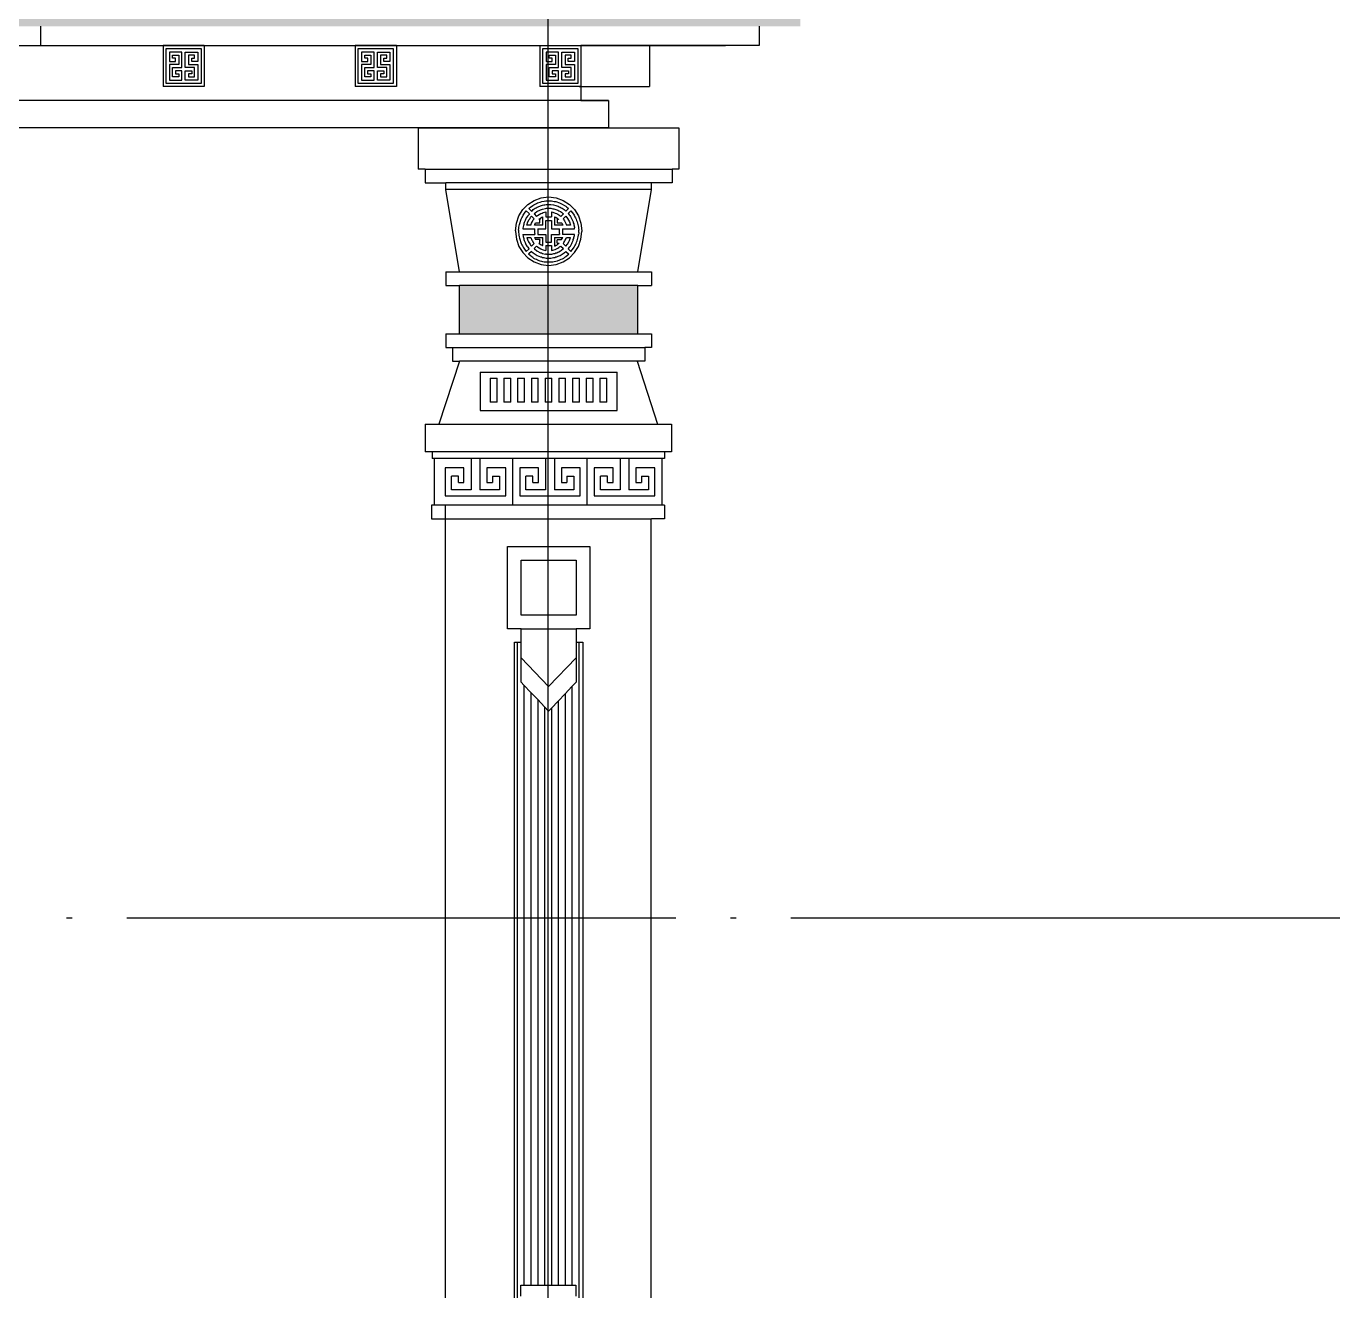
# Model space of a CAD drawing. Extents: x 44111 to 90315, y 4379 to 151689.
# Drawn here: x 73891 to 78678, y 51499 to 56106 of the extents above; entities that cross this region are included whole.
import ezdxf

# ---------------------------------------------------------------- set-up
doc = ezdxf.new("R2010")
doc.units = 0
doc.header["$LTSCALE"] = 1000
doc.header["$MEASUREMENT"] = 0
doc.linetypes.add('DOTE', pattern=[2.42, 2, -0.2, 0.02, -0.2])
for name, color, linetype in [('A-DOTE', 1, 'DOTE'), ('A-立面外墙材料填充', 8, 'Continuous'), ('A-立面看线', 50, 'Continuous'), ('DOTE', 1, 'Continuous'), ('J-LM-外墙材料分色', 249, 'Continuous'), ('J-LM-门窗洞', 35, 'Continuous')]:
    doc.layers.add(name, color=color, linetype=linetype)

msp = doc.modelspace()

# ---------------------------------------------------------------- hatches: boundary and pattern name
at = {"layer": 'J-LM-外墙材料分色'}
h = msp.add_hatch(dxfattribs=at)
h.set_pattern_fill('大理石', color=159, scale=50)
h.set_pattern_definition([(41.9872125, (-591259.077, 755447.22), (299.9999956, 225.0000049), [4.804866, -1004.216925]), (68.1985905, (-591330.505, 755439.72), (149.9999999, 450.0000002), [17.30946, -1194.35262]), (60.945396, (-591334.077, 755431.15), (149.99998994, 225.0000064), [7.35402, -1536.99045]), (90, (-591330.5, 755437.58), (150, -9e-15), [2.142857, -222.85713]), (71.565051, (-591260.505, 755442.936), (3e-07, 225.0000005), [4.51754, -469.824105]), (171.469234, (-591260.505, 755442.936), (-149.9999995, 1.4e-06), [7.222767, -1509.5583]), (79.215702, (-591270.505, 755429.007), (150.00000075, 900.0000004), [15.269685, -1588.04715]), (62.1329961, (-591383.3624, 755497.5784), (599.99999271, 1125.0000044), [35.147284, -7345.78245]), (0, (-591381.2, 755530.57), (0, 225), [0, -150]), (64.9831065, (-591284.077, 755571.507), (300.00000076, 674.99999954), [23.647065, -2459.2947]), (81.4391104, (-591226.2196, 755482.5784), (299.999999483, 2024.99998723), [33.588522, -7020.0009]), (82.8749836, (-591309.077, 755502.936), (149.99999099, 1125.00000113), [17.276266, -3610.7397]), (76.75948, (-591324.077, 755455.793), (150.00000146, 674.99999948), [37.42339, -3892.0326]), (0, (-591347.46, 755455.9), (0, 225), [0, -150]), (0, (-591345.05, 755453.5), (0, 225), [0, -150]), (0, (-591328.18, 755465.54), (0, 225), [0, -150]), (0, (-591333, 755492.03), (0, 225), [0, -150]), (59.0362434, (-591315.505, 755492.221), (149.99998805, 225.00000645), [12.494896, -2611.4334]), (0, (-591309.1, 755502.52), (0, 225), [0, -150]), (0, (-591328.18, 755494.44), (0, 225), [0, -150]), (0, (-591320.95, 755508.9), (0, 225), [0, -150]), (0, (-591328.18, 755487.21), (0, 225), [0, -150]), (50.194429, (-591241.22, 755471.864), (150.0000001, 225.0000001), [5.57875, -1165.9587]), (90, (-591241.22, 755465.44), (150, -9e-15), [6.42857, -218.57142]), (43.6677801, (-591249.077, 755457.936), (450.00000034, 449.99999912), [10.862076, -2270.1738]), (90, (-591249.08, 755455.8), (150, -9e-15), [2.142857, -222.85713]), (39.805571, (-591255.505, 755450.436), (299.99999284, 225.00000885), [8.368125, -1748.93805]), (0, (-591277.57, 755465.54), (0, 225), [0, -150]), (0, (-591240.9, 755472.33), (0, 225), [0, -150]), (0, (-591240.9, 755472.33), (0, 225), [0, -150]), (29.3577535, (-591237.648, 755476.15), (449.9999991, 225.0000013), [13.112542, -1363.704435]), (0, (-591241.41, 755487.21), (0, 225), [0, -150]), (146.309932, (-591284.077, 755571.507), (-300.00000184, 224.9999961), [15.452362, -1607.0457]), (8.1301023, (-591300.505, 755541.507), (1499.99998944, 224.99999867), [15.152287, -3166.8282]), (47.8624052, (-591334.077, 755537.221), (600.000000265, 674.999999374), [20.22829, -4227.71235]), (14.6208739, (-591366.934, 755528.65), (899.99999752, 225.00000939), [33.956755, -3531.5025]), (0, (-591354.7, 755542.6), (0, 225), [0, -150]), (18.4349488, (-591306.934, 755520.078), (600.00000006, 224.9999993), [6.77631, -1416.248625]), (16.699244, (-591300.505, 755522.22), (149.999997, 1.24e-05), [3.72868, -779.294295]), (101.093723, (-591296.934, 755523.293), (-300.00000262, 1574.99998526), [18.561123, -3879.2748]), (0, (-591316.13, 755532.98), (0, 225), [0, -150]), (0, (-591300.58, 755541.93), (0, 225), [0, -150]), (0, (-591320.95, 755516.12), (0, 225), [0, -150]), (0, (-591340.23, 755564.29), (0, 225), [0, -150]), (0, (-591347.46, 755554.65), (0, 225), [0, -150]), (44.1449026, (-591309.077, 755568.293), (450.00000077, 449.99999998), [16.92194, -3536.6853]), (54.5829447, (-591320.505, 755552.221), (150.00000042, 224.999999113), [19.720626, -4121.6106]), (0, (-591308.87, 755568.44), (0, 225), [0, -150]), (0, (-591330.6, 755557.06), (0, 225), [0, -150]), (0, (-591308.87, 755568.44), (0, 225), [0, -150]), (0, (-591320.48, 755551.87), (0, 225), [0, -150]), (75.0685828, (-591285.505, 755543.65), (150, 675.0000002), [5.544348, -1158.76875]), (90, (-591284.08, 755549), (150, -9e-15), [22.5, -202.5]), (50.194429, (-591257.648, 755643.293), (150.0000001, 225.0000001), [5.57875, -1165.9587]), (0, (-591299.26, 755595.6), (0, 225), [0, -150]), (0, (-591294.44, 755593.2), (0, 225), [0, -150]), (0, (-591313.72, 755598), (0, 225), [0, -150]), (0, (-591289.62, 755624.5), (0, 225), [0, -150]), (53.1301023, (-591274.077, 755611.15), (150.00000021, 224.99999986), [10.714286, -2239.28565]), (90, (-591274.08, 755592.94), (150, -9e-15), [18.214285, -206.78571]), (0, (-591274.05, 755593.3), (0, 225), [0, -150]), (23.1985905, (-591262.648, 755641.15), (450.0000003, 225.0000001), [5.43984, -1136.926125]), (66.037511, (-591264.077, 755637.936), (150, 449.9999997), [3.51745, -735.14688]), (66.037511, (-591265.505, 755634.72), (150, 449.9999997), [3.51745, -735.14688]), (81.8698976, (-591267.648, 755619.721), (150.00000065, 1125.00000011), [15.152287, -3166.8282]), (90, (-591254.08, 755647.58), (150, -9e-15), [5.357144, -219.642855]), (0, (-591270.55, 755655.08), (0, 225), [0, -150])])
h.paths.add_polyline_path([(73232.4, 55236), (72992.4, 55236), (72992.4, 55111), (73232.4, 55111)])
h.paths.add_polyline_path([(72992.4, 55236), (72632.4, 55236), (72632.4, 55111), (72992.4, 55111)])
h.paths.add_polyline_path([(76119.8, 55161), (75792.4, 55161), (75792.4, 54986), (76119.8, 54986)])
h.paths.add_polyline_path([(75792.4, 55161), (75469.8, 55161), (75469.8, 54986), (75792.4, 54986)])
h.paths.add_polyline_path([(75792.4, 56306), (74092.4, 56306), (74092.4, 56106), (75792.4, 56106)])
h.paths.add_polyline_path([(76712.4, 56306), (75792.4, 56306), (75792.4, 56106), (76562.4, 56106), (76712.4, 56106)])
h.paths.add_polyline_path([(74092.4, 56306), (72992.4, 56306), (72992.4, 56106), (74092.4, 56106)])
h.paths.add_polyline_path([(72992.4, 56306), (71392.4, 56306), (71392.4, 56106), (72992.4, 56106)])
h.paths.add_polyline_path([(71392.4, 56306), (71032.4, 56306), (71032.4, 56106), (71392.4, 56106)])

# ---------------------------------------------------------------- linework, layer by layer
at = {"layer": 'A-DOTE'}
msp.add_line((78677.9, 52856), (57444.3, 52856), dxfattribs=at)
at = {"layer": 'A-立面外墙材料填充'}
for p, q in [((74389.8, 56036), (74389.8, 55886)), ((74389.8, 56036), (74389.8, 55886)), ((74539.8, 56036), (74389.8, 56036)), ((74401, 55897.3), (74401, 56024.8)), ((74401, 56024.8), (74528.5, 56024.8)), ((74401, 55897.3), (74401, 56024.8)), ((74413, 56012.2), (74413, 55978.2)), ((74458.6, 56012.2), (74413, 56012.2)), ((74458.6, 55955.4), (74458.6, 56012.2)), ((74458.6, 55955.4), (74458.6, 56012.2)), ((74470.6, 55955.4), (74470.6, 56012.2)), ((74470.6, 56012.2), (74516.2, 56012.2)), ((74470.6, 55955.4), (74470.6, 56012.2)), ((74516.2, 56012.2), (74516.2, 55978.2)), ((74528.5, 56024.8), (74528.5, 55897.3)), ((74528.5, 56024.8), (74528.5, 55897.3)), ((74539.8, 56037.3), (74539.8, 56036)), ((74539.8, 56036), (74539.8, 55886)), ((74539.8, 56036), (74539.8, 55886)), ((75089.8, 56036), (75089.8, 55886)), ((75089.8, 56036), (75089.8, 55886)), ((75239.8, 56036), (75089.8, 56036)), ((75101, 55897.3), (75101, 56024.8)), ((75101, 56024.8), (75228.5, 56024.8)), ((75101, 55897.3), (75101, 56024.8)), ((75113, 56012.2), (75113, 55978.2)), ((75158.6, 56012.2), (75113, 56012.2)), ((75158.6, 55955.4), (75158.6, 56012.2)), ((75158.6, 55955.4), (75158.6, 56012.2)), ((75170.6, 55955.4), (75170.6, 56012.2)), ((75170.6, 56012.2), (75216.2, 56012.2)), ((75170.6, 55955.4), (75170.6, 56012.2)), ((75216.2, 56012.2), (75216.2, 55978.2)), ((75228.5, 56024.8), (75228.5, 55897.3)), ((75228.5, 56024.8), (75228.5, 55897.3)), ((75239.8, 56037.3), (75239.8, 56036)), ((75239.8, 56036), (75239.8, 55886)), ((75239.8, 56036), (75239.8, 55886)), ((75762.4, 56036), (75762.4, 55886)), ((75773.7, 56024.8), (75901.2, 56024.8)), ((75773.7, 55897.3), (75773.7, 56024.8)), ((75785.7, 56012.2), (75785.7, 55978.2)), ((75831.3, 56012.2), (75785.7, 56012.2)), ((75831.3, 55955.4), (75831.3, 56012.2)), ((75843.3, 56012.2), (75888.8, 56012.2)), ((75843.3, 55955.4), (75843.3, 56012.2)), ((75888.8, 56012.2), (75888.8, 55978.2)), ((75901.2, 56024.8), (75901.2, 55897.3)), ((75912.4, 56036), (75912.4, 55886)), ((74413, 55978.2), (74435.3, 55978.2)), ((74413, 55966.9), (74413, 55910)), ((74447.3, 55966.9), (74413, 55966.9)), ((74413, 55966.9), (74413, 55910)), ((74447.3, 55966.9), (74413, 55966.9)), ((74424.5, 55990.1), (74424.5, 56000.9)), ((74424.5, 56000.9), (74447.3, 56000.9)), ((74435.3, 55990.1), (74424.5, 55990.1)), ((74435.3, 55978.2), (74435.3, 55990.1)), ((74447.3, 56000.9), (74447.3, 55966.9)), ((74447.3, 56000.9), (74447.3, 55966.9)), ((74481.9, 56000.9), (74481.9, 55966.9)), ((74504.7, 56000.9), (74481.9, 56000.9)), ((74481.9, 56000.9), (74481.9, 55966.9)), ((74481.9, 55966.9), (74516.2, 55966.9)), ((74481.9, 55966.9), (74516.2, 55966.9)), ((74493.9, 55990.1), (74504.7, 55990.1)), ((74493.9, 55978.2), (74493.9, 55990.1)), ((74516.2, 55978.2), (74493.9, 55978.2)), ((74504.7, 55990.1), (74504.7, 56000.9)), ((74516.2, 55966.9), (74516.2, 55910)), ((74516.2, 55966.9), (74516.2, 55910)), ((75113, 55978.2), (75135.3, 55978.2)), ((75113, 55966.9), (75113, 55910)), ((75147.3, 55966.9), (75113, 55966.9)), ((75113, 55966.9), (75113, 55910)), ((75147.3, 55966.9), (75113, 55966.9)), ((75124.5, 55990.1), (75124.5, 56000.9)), ((75124.5, 56000.9), (75147.3, 56000.9)), ((75135.3, 55990.1), (75124.5, 55990.1)), ((75135.3, 55978.2), (75135.3, 55990.1)), ((75147.3, 56000.9), (75147.3, 55966.9)), ((75147.3, 56000.9), (75147.3, 55966.9)), ((75181.9, 56000.9), (75181.9, 55966.9)), ((75204.7, 56000.9), (75181.9, 56000.9)), ((75181.9, 56000.9), (75181.9, 55966.9)), ((75181.9, 55966.9), (75216.2, 55966.9)), ((75181.9, 55966.9), (75216.2, 55966.9)), ((75193.9, 55990.1), (75204.7, 55990.1)), ((75193.9, 55978.2), (75193.9, 55990.1)), ((75216.2, 55978.2), (75193.9, 55978.2)), ((75204.7, 55990.1), (75204.7, 56000.9)), ((75216.2, 55966.9), (75216.2, 55910)), ((75216.2, 55966.9), (75216.2, 55910)), ((75785.7, 55978.2), (75808, 55978.2)), ((75785.7, 55966.9), (75785.7, 55910)), ((75820, 55966.9), (75785.7, 55966.9)), ((75797.2, 55990.1), (75797.2, 56000.9)), ((75797.2, 56000.9), (75820, 56000.9)), ((75808, 55990.1), (75797.2, 55990.1)), ((75808, 55978.2), (75808, 55990.1)), ((75820, 56000.9), (75820, 55966.9)), ((75877.3, 56000.9), (75854.6, 56000.9)), ((75854.6, 56000.9), (75854.6, 55966.9)), ((75854.6, 55966.9), (75888.8, 55966.9)), ((75866.5, 55990.1), (75877.3, 55990.1)), ((75866.5, 55978.2), (75866.5, 55990.1)), ((75888.8, 55978.2), (75866.5, 55978.2)), ((75877.3, 55990.1), (75877.3, 56000.9)), ((75888.8, 55966.9), (75888.8, 55910)), ((74413, 55910), (74458.6, 55910)), ((74413, 55910), (74458.6, 55910)), ((74424.5, 55955.4), (74458.6, 55955.4)), ((74424.5, 55921.4), (74424.5, 55955.4)), ((74424.5, 55955.4), (74458.6, 55955.4)), ((74424.5, 55921.4), (74424.5, 55955.4)), ((74447.3, 55921.4), (74424.5, 55921.4)), ((74447.3, 55921.4), (74424.5, 55921.4)), ((74434.6, 55944.1), (74434.6, 55932.9)), ((74458.6, 55944.1), (74434.6, 55944.1)), ((74434.6, 55944.1), (74434.6, 55932.9)), ((74458.6, 55944.1), (74434.6, 55944.1)), ((74434.6, 55932.9), (74447.3, 55932.9)), ((74434.6, 55932.9), (74447.3, 55932.9)), ((74447.3, 55932.9), (74447.3, 55921.4)), ((74447.3, 55932.9), (74447.3, 55921.4)), ((74458.6, 55910), (74458.6, 55944.1)), ((74458.6, 55910), (74458.6, 55944.1)), ((74504.7, 55955.4), (74470.6, 55955.4)), ((74504.7, 55955.4), (74470.6, 55955.4)), ((74470.6, 55910), (74470.6, 55944.1)), ((74470.6, 55944.1), (74494.6, 55944.1)), ((74470.6, 55910), (74470.6, 55944.1)), ((74470.6, 55944.1), (74494.6, 55944.1)), ((74516.2, 55910), (74470.6, 55910)), ((74516.2, 55910), (74470.6, 55910)), ((74494.6, 55932.9), (74481.9, 55932.9)), ((74481.9, 55932.9), (74481.9, 55921.4)), ((74494.6, 55932.9), (74481.9, 55932.9)), ((74481.9, 55932.9), (74481.9, 55921.4)), ((74481.9, 55921.4), (74504.7, 55921.4)), ((74481.9, 55921.4), (74504.7, 55921.4)), ((74494.6, 55944.1), (74494.6, 55932.9)), ((74494.6, 55944.1), (74494.6, 55932.9)), ((74504.7, 55921.4), (74504.7, 55955.4)), ((74504.7, 55921.4), (74504.7, 55955.4)), ((75113, 55910), (75158.6, 55910)), ((75113, 55910), (75158.6, 55910)), ((75124.5, 55955.4), (75158.6, 55955.4)), ((75124.5, 55921.4), (75124.5, 55955.4)), ((75124.5, 55955.4), (75158.6, 55955.4)), ((75124.5, 55921.4), (75124.5, 55955.4)), ((75147.3, 55921.4), (75124.5, 55921.4)), ((75147.3, 55921.4), (75124.5, 55921.4)), ((75134.6, 55944.1), (75134.6, 55932.9)), ((75158.6, 55944.1), (75134.6, 55944.1)), ((75134.6, 55944.1), (75134.6, 55932.9)), ((75158.6, 55944.1), (75134.6, 55944.1)), ((75134.6, 55932.9), (75147.3, 55932.9)), ((75134.6, 55932.9), (75147.3, 55932.9)), ((75147.3, 55932.9), (75147.3, 55921.4)), ((75147.3, 55932.9), (75147.3, 55921.4)), ((75158.6, 55910), (75158.6, 55944.1)), ((75158.6, 55910), (75158.6, 55944.1)), ((75204.7, 55955.4), (75170.6, 55955.4)), ((75204.7, 55955.4), (75170.6, 55955.4)), ((75170.6, 55910), (75170.6, 55944.1)), ((75170.6, 55944.1), (75194.6, 55944.1)), ((75170.6, 55910), (75170.6, 55944.1)), ((75170.6, 55944.1), (75194.6, 55944.1)), ((75216.2, 55910), (75170.6, 55910)), ((75216.2, 55910), (75170.6, 55910)), ((75194.6, 55932.9), (75181.9, 55932.9)), ((75181.9, 55932.9), (75181.9, 55921.4)), ((75194.6, 55932.9), (75181.9, 55932.9)), ((75181.9, 55932.9), (75181.9, 55921.4)), ((75181.9, 55921.4), (75204.7, 55921.4)), ((75181.9, 55921.4), (75204.7, 55921.4)), ((75194.6, 55944.1), (75194.6, 55932.9)), ((75194.6, 55944.1), (75194.6, 55932.9)), ((75204.7, 55921.4), (75204.7, 55955.4)), ((75204.7, 55921.4), (75204.7, 55955.4)), ((75785.7, 55910), (75831.3, 55910)), ((75797.2, 55955.4), (75831.3, 55955.4)), ((75797.2, 55921.4), (75797.2, 55955.4)), ((75820, 55921.4), (75797.2, 55921.4)), ((75807.3, 55944.1), (75807.3, 55932.9)), ((75831.3, 55944.1), (75807.3, 55944.1)), ((75807.3, 55932.9), (75820, 55932.9)), ((75820, 55932.9), (75820, 55921.4)), ((75831.3, 55910), (75831.3, 55944.1)), ((75877.3, 55955.4), (75843.3, 55955.4)), ((75843.3, 55910), (75843.3, 55944.1)), ((75843.3, 55944.1), (75867.2, 55944.1)), ((75888.8, 55910), (75843.3, 55910)), ((75867.2, 55932.9), (75854.6, 55932.9)), ((75854.6, 55932.9), (75854.6, 55921.4)), ((75854.6, 55921.4), (75877.3, 55921.4)), ((75867.2, 55944.1), (75867.2, 55932.9)), ((75877.3, 55921.4), (75877.3, 55955.4)), ((74539.8, 55886), (74389.8, 55886)), ((74539.8, 55886), (74389.8, 55886)), ((74528.5, 55897.3), (74401, 55897.3)), ((74528.5, 55897.3), (74401, 55897.3)), ((75239.8, 55886), (75089.8, 55886)), ((75239.8, 55886), (75089.8, 55886)), ((75228.5, 55897.3), (75101, 55897.3)), ((75228.5, 55897.3), (75101, 55897.3)), ((75912.4, 55886), (75762.4, 55886)), ((75901.2, 55897.3), (75773.7, 55897.3)), ((75741.7, 55471.6), (75767.1, 55480.9)), ((75767.1, 55480.9), (75794.8, 55484.2)), ((75794.8, 55484.2), (75822.4, 55480.9)), ((75822.4, 55480.9), (75847.8, 55471.6)), ((75686.3, 55415.1), (75700.6, 55438)), ((75700.6, 55438), (75719.3, 55457.1)), ((75707.2, 55425.2), (75713.5, 55433.3)), ((75713.5, 55433.3), (75723.3, 55423.3)), ((75719.3, 55457.1), (75741.7, 55471.6)), ((75722.6, 55441.9), (75725.3, 55444.6)), ((75722.6, 55441.9), (75732.4, 55432.6)), ((75725.3, 55444.6), (75729.3, 55447)), ((75729.3, 55447), (75737.1, 55453.4)), ((75732.4, 55432.6), (75735.6, 55435)), ((75735.6, 55435), (75738.7, 55438.2)), ((75737.1, 55453.4), (75741.1, 55455.9)), ((75738.7, 55438.2), (75741.9, 55440.7)), ((75741.1, 55455.9), (75745.8, 55458.3)), ((75741.9, 55440.7), (75745.8, 55443.1)), ((75745.8, 55458.3), (75750.6, 55459.9)), ((75745.8, 55443.1), (75749, 55444.7)), ((75745.8, 55426), (75752.1, 55430.9)), ((75749, 55444.7), (75752.9, 55447.1)), ((75750.6, 55459.9), (75754.5, 55462.3)), ((75752.1, 55430.9), (75764.8, 55437.3)), ((75752.9, 55447.1), (75768.7, 55453.6)), ((75754.5, 55462.3), (75764, 55465.5)), ((75764, 55465.5), (75769.5, 55467.2)), ((75764.8, 55437.3), (75768.7, 55438.9)), ((75768.7, 55453.6), (75772.7, 55454.4)), ((75768.7, 55438.9), (75771.9, 55439.7)), ((75769.5, 55467.2), (75779, 55468.8)), ((75771.9, 55439.7), (75783.7, 55442.2)), ((75772.7, 55454.4), (75777.4, 55455.2)), ((75777.4, 55455.2), (75781.3, 55456)), ((75779, 55468.8), (75784.5, 55469.6)), ((75781.3, 55456), (75786.1, 55456.8)), ((75783.7, 55442.2), (75786.9, 55443)), ((75784.5, 55469.6), (75790, 55469.6)), ((75786.1, 55456.8), (75803.4, 55456.8)), ((75786.9, 55443), (75802.7, 55443)), ((75790, 55469.6), (75794.8, 55470.4)), ((75794.8, 55470.4), (75800.3, 55469.6)), ((75800.3, 55469.6), (75805, 55469.6)), ((75802.7, 55443), (75810.5, 55441.4)), ((75803.4, 55456.8), (75812.9, 55455.2)), ((75805, 55469.6), (75810.5, 55468.8)), ((75810.5, 55468.8), (75815.3, 55468)), ((75810.5, 55441.4), (75813.7, 55440.5)), ((75812.9, 55455.2), (75820.8, 55453.6)), ((75813.7, 55440.5), (75817.6, 55439.7)), ((75815.3, 55468), (75820.8, 55467.2)), ((75817.6, 55439.7), (75820.8, 55438.9)), ((75820.8, 55467.2), (75835, 55462.3)), ((75820.8, 55453.6), (75824.7, 55451.9)), ((75820.8, 55438.9), (75824.7, 55437.3)), ((75824.7, 55451.9), (75829.5, 55450.3)), ((75824.7, 55437.3), (75827.9, 55435.7)), ((75827.9, 55435.7), (75831.9, 55434.1)), ((75829.5, 55450.3), (75833.4, 55448.7)), ((75831.9, 55434.1), (75838.2, 55430.9)), ((75833.4, 55448.7), (75836.6, 55447.1)), ((75835, 55462.3), (75839.7, 55459.9)), ((75836.6, 55447.1), (75840.5, 55444.7)), ((75838.2, 55430.9), (75841.3, 55428.5)), ((75839.7, 55459.9), (75844.5, 55458.3)), ((75840.5, 55444.7), (75844.5, 55443.1)), ((75844.5, 55458.3), (75852.4, 55453.4)), ((75844.5, 55443.1), (75847.6, 55440.7)), ((75847.6, 55440.7), (75851.6, 55438.2)), ((75847.8, 55471.6), (75870.3, 55457.1)), ((75851.6, 55438.2), (75854.7, 55435)), ((75852.4, 55453.4), (75857.1, 55450.2)), ((75854.7, 55435), (75857.9, 55432.6)), ((75857.1, 55450.2), (75861.1, 55447)), ((75857.9, 55432.6), (75867.1, 55442)), ((75861.1, 55447), (75865, 55444.6)), ((75865, 55444.6), (75867.1, 55442)), ((75866.2, 55423.3), (75876, 55433.3)), ((75870.3, 55457.1), (75889, 55438)), ((75876, 55433.3), (75885.5, 55421.2)), ((75889, 55438), (75903.2, 55415.1)), ((75674, 55360.8), (75677.2, 55389.1)), ((75677.2, 55389.1), (75686.3, 55415.1)), ((75687.4, 55379.3), (75688.2, 55384.1)), ((75688.2, 55384.1), (75694.5, 55403.5)), ((75694.5, 55403.5), (75696.9, 55408.3)), ((75696.9, 55408.3), (75699.3, 55412.3)), ((75699.3, 55412.3), (75701.6, 55417.2)), ((75701.6, 55417.2), (75704.8, 55421.2)), ((75704, 55383.3), (75703.2, 55380.1)), ((75704.8, 55387.3), (75704, 55383.3)), ((75704.8, 55421.2), (75707.2, 55425.2)), ((75705.6, 55390.6), (75704.8, 55387.3)), ((75707.2, 55393.8), (75705.6, 55390.6)), ((75708.7, 55397.8), (75707.2, 55393.8)), ((75713.5, 55407.5), (75708.7, 55397.8)), ((75715.8, 55410.7), (75713.5, 55407.5)), ((75715.1, 55381.8), (75719, 55393.8)), ((75717.4, 55413.9), (75715.8, 55410.7)), ((75719.8, 55416.4), (75717.4, 55413.9)), ((75719, 55393.8), (75723.7, 55401.8)), ((75722.2, 55419.6), (75719.8, 55416.4)), ((75724.5, 55422), (75722.2, 55419.6)), ((75723.3, 55423.3), (75724.5, 55422)), ((75723.7, 55401.8), (75726.9, 55405.9)), ((75726.9, 55405.9), (75729.3, 55409.9)), ((75729.3, 55409.9), (75732.4, 55413.9)), ((75730, 55381.8), (75731.6, 55385)), ((75731.6, 55385), (75732.4, 55388.3)), ((75732.4, 55413.9), (75742.4, 55404.5)), ((75732.4, 55388.3), (75735.6, 55394.7)), ((75735.6, 55394.7), (75737.1, 55397.1)), ((75737.1, 55397.1), (75738.7, 55400.3)), ((75738.7, 55400.3), (75741.1, 55402.8)), ((75741.1, 55402.8), (75742.4, 55404.5)), ((75741.5, 55423.2), (75742.7, 55424.4)), ((75741.5, 55423.2), (75750.6, 55413.2)), ((75742.7, 55424.4), (75745.8, 55426)), ((75743.5, 55381.8), (75744.3, 55384.1)), ((75744.3, 55384.1), (75745.8, 55387.3)), ((75745.8, 55387.3), (75747.4, 55389.8)), ((75747.4, 55389.8), (75763.2, 55389.8)), ((75750.6, 55413.2), (75752.9, 55414.9)), ((75752.9, 55414.9), (75754.5, 55416.5)), ((75754.5, 55416.5), (75766.3, 55423.7)), ((75759.4, 55402.8), (75760, 55403.5)), ((75763.2, 55402.8), (75759.4, 55402.8)), ((75760, 55403.5), (75769.5, 55409.9)), ((75763.2, 55402.8), (75763.2, 55400.2)), ((75763.2, 55389.8), (75763.2, 55400.2)), ((75766.3, 55423.7), (75771.1, 55425.3)), ((75769.5, 55409.9), (75774.2, 55411.5)), ((75771.1, 55425.3), (75775, 55427)), ((75774.2, 55381.8), (75774.2, 55411.5)), ((75775, 55427), (75779.8, 55428.6)), ((75779.8, 55428.6), (75784.5, 55429.4)), ((75784.5, 55429.4), (75784.5, 55426.8)), ((75784.5, 55426.8), (75784.5, 55411.6)), ((75784.5, 55411.6), (75805, 55411.6)), ((75784.5, 55398.6), (75805, 55398.6)), ((75784.5, 55368), (75784.5, 55398.6)), ((75805, 55429.4), (75805, 55426.8)), ((75805, 55429.4), (75809.8, 55428.6)), ((75805, 55426.8), (75805, 55411.6)), ((75805, 55398.6), (75805, 55368)), ((75809.8, 55428.6), (75819.2, 55425.3)), ((75816.1, 55411.5), (75820.8, 55409.9)), ((75816.1, 55411.5), (75816.1, 55381.8)), ((75819.2, 55425.3), (75823.2, 55423.7)), ((75820.8, 55409.9), (75825.5, 55406.7)), ((75823.2, 55423.7), (75827.9, 55421.3)), ((75825.5, 55406.7), (75827.1, 55405.1)), ((75826.3, 55402.8), (75826.3, 55400.2)), ((75826.3, 55402.8), (75830.5, 55402.8)), ((75826.3, 55400.2), (75826.3, 55389.8)), ((75826.3, 55389.8), (75842.1, 55389.8)), ((75827.1, 55405.1), (75830.5, 55402.8)), ((75827.9, 55421.3), (75831.9, 55418.9)), ((75830.5, 55402.8), (75831.9, 55401.8)), ((75831.9, 55418.9), (75835, 55416.5)), ((75835, 55416.5), (75837.4, 55414.9)), ((75837.4, 55414.9), (75839, 55413.2)), ((75839, 55413.2), (75848.6, 55423.1)), ((75841.3, 55428.5), (75843.7, 55426)), ((75842.1, 55389.8), (75843.7, 55387.3)), ((75843.7, 55426), (75846.8, 55424.4)), ((75843.7, 55387.3), (75845.3, 55384.1)), ((75845.3, 55384.1), (75846.8, 55381.8)), ((75846.8, 55424.4), (75848.6, 55423.1)), ((75847.7, 55404.3), (75857.1, 55413.9)), ((75847.7, 55404.3), (75848.4, 55402.8)), ((75848.4, 55402.8), (75850.8, 55400.3)), ((75850.8, 55400.3), (75852.4, 55397.1)), ((75852.4, 55397.1), (75853.9, 55394.7)), ((75853.9, 55394.7), (75858.7, 55385)), ((75857.1, 55413.9), (75863.4, 55405.9)), ((75858.7, 55385), (75859.5, 55381.8)), ((75863.4, 55405.9), (75870.5, 55393.8)), ((75866.2, 55423.3), (75867.4, 55422.1)), ((75867.4, 55422.1), (75869.7, 55418.9)), ((75869.7, 55418.9), (75872.1, 55416.5)), ((75870.5, 55393.8), (75874.4, 55381.8)), ((75872.1, 55416.5), (75874.5, 55413.2)), ((75874.5, 55413.2), (75880.8, 55400.3)), ((75880.8, 55400.3), (75882.4, 55396.3)), ((75882.4, 55396.3), (75883.9, 55393.1)), ((75883.9, 55393.1), (75884.7, 55389.9)), ((75884.7, 55389.9), (75886.3, 55385.8)), ((75885.5, 55421.2), (75887.9, 55417.2)), ((75886.3, 55385.8), (75887.1, 55382.6)), ((75887.9, 55417.2), (75890.3, 55412.3)), ((75890.3, 55412.3), (75892.6, 55408.3)), ((75892.6, 55408.3), (75895, 55403.5)), ((75895, 55403.5), (75896.6, 55398.6)), ((75896.6, 55398.6), (75898.9, 55393.8)), ((75898.9, 55393.8), (75900.5, 55388.9)), ((75900.5, 55388.9), (75901.3, 55384.1)), ((75901.3, 55384.1), (75902.9, 55379.3)), ((75903.2, 55415.1), (75912.3, 55389.1)), ((75912.3, 55389.1), (75915.5, 55360.8)), ((75674, 55360.8), (75674, 55358.3)), ((75674, 55358.3), (75677.2, 55330)), ((75685.1, 55363.2), (75685.8, 55368.8)), ((75685.1, 55363.2), (75685.1, 55355.2)), ((75685.1, 55355.2), (75685.8, 55349.6)), ((75685.8, 55368.8), (75686.6, 55373.6)), ((75685.8, 55349.6), (75686.6, 55344.7)), ((75686.6, 55373.6), (75687.4, 55379.3)), ((75686.6, 55344.7), (75687.4, 55339.1)), ((75687.4, 55339.1), (75688.2, 55334.2)), ((75701.3, 55370.5), (75700.8, 55368)), ((75700.8, 55368), (75744.3, 55368)), ((75700.8, 55347.8), (75702.4, 55339.8)), ((75700.8, 55347.8), (75701.3, 55347.8)), ((75703.2, 55380.1), (75701.3, 55370.5)), ((75701.3, 55347.8), (75744.3, 55347.8)), ((75702.4, 55339.8), (75703.2, 55336.5)), ((75703.2, 55336.5), (75704, 55332.5)), ((75730, 55381.8), (75715.1, 55381.8)), ((75715.1, 55336.5), (75717.4, 55329.4)), ((75715.1, 55336.5), (75730, 55336.5)), ((75730, 55336.5), (75731.6, 55333.3)), ((75743.5, 55381.8), (75743.5, 55381.7)), ((75774.2, 55381.8), (75743.5, 55381.8)), ((75743.5, 55336.5), (75744.3, 55334.2)), ((75743.5, 55336.5), (75774.2, 55336.5)), ((75744.3, 55350.4), (75744.3, 55368)), ((75744.3, 55350.4), (75744.3, 55347.8)), ((75755.3, 55368), (75784.5, 55368)), ((75755.3, 55368), (75755.3, 55350.4)), ((75755.3, 55350.4), (75755.3, 55347.8)), ((75755.3, 55347.8), (75784.5, 55347.8)), ((75774.2, 55306.8), (75774.2, 55336.5)), ((75784.5, 55347.8), (75784.5, 55319.7)), ((75805, 55368), (75834.2, 55368)), ((75805, 55319.7), (75805, 55347.8)), ((75805, 55347.8), (75806.4, 55347.8)), ((75806.4, 55347.8), (75808.1, 55347.8)), ((75808.1, 55347.8), (75834.2, 55347.8)), ((75846.8, 55381.8), (75816.1, 55381.8)), ((75816.1, 55336.5), (75816.1, 55306.8)), ((75816.1, 55336.5), (75846.8, 55336.5)), ((75834.2, 55350.4), (75834.2, 55368)), ((75834.2, 55350.4), (75834.2, 55347.8)), ((75842.1, 55329.4), (75846.8, 55336.5)), ((75845.3, 55368), (75888.7, 55368)), ((75845.3, 55368), (75845.3, 55350.4)), ((75845.3, 55350.4), (75845.3, 55348.6)), ((75845.3, 55348.6), (75845.3, 55347.8)), ((75852.2, 55347.8), (75845.3, 55347.8)), ((75846.8, 55381.8), (75846.8, 55381.7)), ((75852.7, 55347.8), (75852.2, 55347.8)), ((75888.7, 55347.8), (75852.7, 55347.8)), ((75858.7, 55333.3), (75859.5, 55336.5)), ((75874.4, 55381.8), (75859.5, 55381.8)), ((75859.5, 55336.5), (75874.4, 55336.5)), ((75872.1, 55329.4), (75874.4, 55336.5)), ((75886.3, 55332.5), (75887.1, 55336.5)), ((75887.1, 55382.6), (75888.7, 55374.6)), ((75887.1, 55336.5), (75887.9, 55339.8)), ((75887.9, 55339.8), (75888.7, 55343.8)), ((75888.7, 55374.6), (75888.7, 55372)), ((75888.7, 55368), (75888.7, 55372)), ((75888.7, 55343.8), (75888.7, 55347.8)), ((75901.3, 55334.2), (75902.9, 55339.1)), ((75902.9, 55379.3), (75903.7, 55373.6)), ((75902.9, 55339.1), (75903.7, 55344.7)), ((75903.7, 55373.6), (75903.7, 55368.8)), ((75903.7, 55368.8), (75904.5, 55363.2)), ((75904.5, 55352.7), (75903.7, 55347)), ((75903.7, 55344.7), (75903.7, 55347)), ((75904.5, 55355.2), (75904.5, 55363.2)), ((75904.5, 55355.2), (75904.5, 55352.7)), ((75912.3, 55330), (75915.5, 55358.3)), ((75915.5, 55360.8), (75915.5, 55358.3)), ((75677.2, 55330), (75686.3, 55304.1)), ((75686.3, 55304.1), (75700.6, 55281.2)), ((75688.2, 55334.2), (75694.5, 55314.9)), ((75694.5, 55314.9), (75696.9, 55310.1)), ((75696.9, 55310.1), (75699.3, 55306)), ((75699.3, 55306), (75701.6, 55301.2)), ((75701.6, 55301.2), (75704.8, 55297.2)), ((75704, 55332.5), (75704.8, 55329.3)), ((75704.8, 55329.3), (75705.6, 55325.3)), ((75704.8, 55297.2), (75706.6, 55294)), ((75705.6, 55325.3), (75708.7, 55318.8)), ((75706.6, 55294), (75713.5, 55285.1)), ((75708.7, 55318.8), (75710.3, 55314.8)), ((75710.3, 55314.8), (75713.5, 55308.3)), ((75713.5, 55308.3), (75715.8, 55305.1)), ((75713.5, 55285.1), (75723.3, 55295.1)), ((75715.8, 55305.1), (75717.4, 55302.7)), ((75717.4, 55329.4), (75719, 55325.4)), ((75717.4, 55302.7), (75722.2, 55296.2)), ((75719, 55325.4), (75721.4, 55320.5)), ((75721.4, 55320.5), (75723.7, 55316.5)), ((75722.2, 55296.2), (75723.3, 55295.1)), ((75723.7, 55316.5), (75726.9, 55312.5)), ((75726.9, 55312.5), (75729.3, 55308.4)), ((75729.3, 55308.4), (75732.4, 55304.4)), ((75731.6, 55333.3), (75732.4, 55330.1)), ((75732.4, 55330.1), (75734, 55326.9)), ((75732.4, 55304.4), (75742.2, 55314.4)), ((75734, 55326.9), (75735.6, 55324.5)), ((75735.6, 55324.5), (75738.7, 55318)), ((75738.7, 55318), (75742.2, 55314.4)), ((75741.5, 55295.9), (75750.6, 55305.1)), ((75741.5, 55295.9), (75742.7, 55294.7)), ((75742.7, 55294.7), (75752.1, 55287.5)), ((75744.3, 55334.2), (75747.4, 55329.4)), ((75763.2, 55329.4), (75747.4, 55329.4)), ((75750.6, 55305.1), (75752.9, 55303.5)), ((75752.1, 55287.5), (75764.8, 55281)), ((75752.9, 55303.5), (75754.5, 55301.9)), ((75754.5, 55301.9), (75766.3, 55294.6)), ((75759.4, 55315.6), (75760, 55314.9)), ((75759.4, 55315.6), (75763.2, 55315.6)), ((75760, 55314.9), (75767.1, 55310.1)), ((75763.2, 55329.4), (75763.2, 55326.9)), ((75763.2, 55315.6), (75763.2, 55326.9)), ((75766.3, 55294.6), (75771.1, 55293)), ((75767.1, 55310.1), (75769.5, 55309.2)), ((75769.5, 55309.2), (75771.9, 55307.6)), ((75771.1, 55293), (75775, 55291.4)), ((75771.9, 55307.6), (75774.2, 55306.8)), ((75775, 55291.4), (75779.8, 55289.8)), ((75779.8, 55289.8), (75784.5, 55289)), ((75784.5, 55319.7), (75805, 55319.7)), ((75784.5, 55306.7), (75805, 55306.7)), ((75784.5, 55306.7), (75784.5, 55289)), ((75805, 55306.7), (75805, 55289)), ((75805, 55289), (75809.8, 55289.8)), ((75809.8, 55289.8), (75819.2, 55293)), ((75816.1, 55306.8), (75816.1, 55304.3)), ((75818.4, 55305.1), (75816.1, 55304.3)), ((75820.8, 55306.7), (75818.4, 55305.1)), ((75819.2, 55293), (75823.2, 55294.6)), ((75823.2, 55307.5), (75820.8, 55306.7)), ((75825.5, 55309.1), (75823.2, 55307.5)), ((75823.2, 55294.6), (75827.9, 55297)), ((75827.1, 55310.7), (75825.5, 55309.1)), ((75826.3, 55329.4), (75826.3, 55326.9)), ((75826.3, 55329.4), (75842.1, 55329.4)), ((75826.3, 55315.6), (75826.3, 55326.9)), ((75826.3, 55315.6), (75830.5, 55315.6)), ((75831.9, 55314), (75827.1, 55310.7)), ((75827.9, 55297), (75831.9, 55299.5)), ((75830.5, 55315.6), (75833.4, 55315.6)), ((75833.4, 55315.6), (75831.9, 55314)), ((75831.9, 55299.5), (75835, 55301.9)), ((75831.9, 55284.3), (75838.2, 55287.5)), ((75835, 55301.9), (75837.4, 55303.5)), ((75837.4, 55303.5), (75839, 55305.1)), ((75838.2, 55287.5), (75841.3, 55289.9)), ((75839, 55305.1), (75848.5, 55296)), ((75841.3, 55289.9), (75843.7, 55292.3)), ((75843.7, 55292.3), (75848.5, 55296)), ((75847.8, 55314.6), (75848.4, 55315.6)), ((75847.8, 55314.6), (75857.1, 55304.4)), ((75848.4, 55315.6), (75850.8, 55318)), ((75850.8, 55318), (75853.9, 55324.5)), ((75853.9, 55324.5), (75855.5, 55326.9)), ((75855.5, 55326.9), (75858.7, 55333.3)), ((75857.1, 55304.4), (75863.4, 55312.5)), ((75863.4, 55312.5), (75868.2, 55320.5)), ((75866.2, 55295.1), (75867.4, 55296.2)), ((75866.2, 55295.1), (75876, 55285.1)), ((75867.4, 55296.2), (75872.1, 55302.7)), ((75868.2, 55320.5), (75870.5, 55325.4)), ((75870.5, 55325.4), (75872.1, 55329.4)), ((75872.1, 55302.7), (75874.5, 55305.1)), ((75874.5, 55305.1), (75879.2, 55314.8)), ((75876, 55285.1), (75885.5, 55297.2)), ((75879.2, 55314.8), (75880.8, 55318.8)), ((75880.8, 55318.8), (75883.9, 55325.3)), ((75883.9, 55325.3), (75884.7, 55329.3)), ((75884.7, 55329.3), (75886.3, 55332.5)), ((75885.5, 55297.2), (75887.9, 55301.2)), ((75887.9, 55301.2), (75890.3, 55306)), ((75889, 55281.2), (75903.2, 55304.1)), ((75890.3, 55306), (75892.6, 55310.1)), ((75892.6, 55310.1), (75895, 55314.9)), ((75895, 55314.9), (75896.6, 55319.7)), ((75896.6, 55319.7), (75898.9, 55324.6)), ((75898.9, 55324.6), (75900.5, 55329.4)), ((75900.5, 55329.4), (75901.3, 55334.2)), ((75903.2, 55304.1), (75912.3, 55330)), ((75700.6, 55281.2), (75719.3, 55262.1)), ((75719.3, 55262.1), (75741.7, 55247.5)), ((75721.4, 55275.3), (75722.8, 55276.6)), ((75733.2, 55265.6), (75721.4, 55275.3)), ((75732.4, 55285.8), (75722.8, 55276.6)), ((75732.4, 55285.8), (75738.7, 55280.9)), ((75737.1, 55263.2), (75733.2, 55265.6)), ((75741.1, 55260), (75737.1, 55263.2)), ((75738.7, 55280.9), (75741.9, 55277.7)), ((75745.8, 55257.5), (75741.1, 55260)), ((75741.7, 55247.5), (75767.1, 55238.2)), ((75741.9, 55277.7), (75745.8, 55276.1)), ((75745.8, 55276.1), (75749, 55273.7)), ((75750.6, 55255.9), (75745.8, 55257.5)), ((75749, 55273.7), (75752.9, 55271.2)), ((75754.5, 55253.5), (75750.6, 55255.9)), ((75752.9, 55271.2), (75764.8, 55266.4)), ((75764, 55250.3), (75754.5, 55253.5)), ((75769.5, 55249.5), (75764, 55250.3)), ((75764.8, 55281), (75768.7, 55280.2)), ((75764.8, 55266.4), (75768.7, 55265.6)), ((75768.7, 55280.2), (75771.9, 55278.6)), ((75768.7, 55265.6), (75772.7, 55264)), ((75774.2, 55247.9), (75769.5, 55249.5)), ((75771.9, 55278.6), (75783.7, 55276.2)), ((75772.7, 55264), (75777.4, 55263.2)), ((75779, 55247.1), (75774.2, 55247.9)), ((75777.4, 55263.2), (75781.3, 55262.4)), ((75784.5, 55246.2), (75779, 55247.1)), ((75781.3, 55262.4), (75786.1, 55261.6)), ((75786.9, 55276.2), (75783.7, 55276.2)), ((75805, 55246.2), (75784.5, 55246.2)), ((75786.1, 55261.6), (75803.4, 55261.6)), ((75786.9, 55276.2), (75790.8, 55275.4)), ((75790.8, 55275.4), (75798.7, 55275.4)), ((75798.7, 55275.4), (75802.7, 55276.2)), ((75802.7, 55276.2), (75806.6, 55276.2)), ((75803.4, 55261.6), (75812.9, 55263.2)), ((75810.5, 55247.1), (75805, 55246.2)), ((75806.6, 55276.2), (75810.5, 55277)), ((75810.5, 55277), (75813.7, 55277.8)), ((75815.3, 55247.9), (75810.5, 55247.1)), ((75812.9, 55263.2), (75816.9, 55264)), ((75813.7, 55277.8), (75817.6, 55278.6)), ((75820.8, 55249.5), (75815.3, 55247.9)), ((75816.9, 55264), (75820.8, 55265.6)), ((75817.6, 55278.6), (75820.8, 55280.2)), ((75820.8, 55280.2), (75824.7, 55281)), ((75820.8, 55265.6), (75824.7, 55266.4)), ((75825.5, 55250.3), (75820.8, 55249.5)), ((75822.4, 55238.2), (75847.8, 55247.5)), ((75824.7, 55281), (75827.9, 55282.6)), ((75824.7, 55266.4), (75829.5, 55268)), ((75835, 55253.5), (75825.5, 55250.3)), ((75827.9, 55282.6), (75831.9, 55284.3)), ((75829.5, 55268), (75833.4, 55269.6)), ((75833.4, 55269.6), (75836.6, 55271.2)), ((75839.7, 55255.9), (75835, 55253.5)), ((75836.6, 55271.2), (75844.5, 55276.1)), ((75844.5, 55257.5), (75839.7, 55255.9)), ((75844.5, 55276.1), (75847.6, 55277.7)), ((75848.4, 55260), (75844.5, 55257.5)), ((75847.6, 55277.7), (75851.6, 55280.9)), ((75847.8, 55247.5), (75870.3, 55262.1)), ((75852.4, 55263.2), (75848.4, 55260)), ((75851.6, 55280.9), (75857.9, 55285.8)), ((75857.1, 55265.6), (75852.4, 55263.2)), ((75865, 55272), (75857.1, 55265.6)), ((75857.9, 55285.8), (75866.9, 55276.5)), ((75868.2, 55275.3), (75865, 55272)), ((75866.9, 55276.5), (75868.2, 55275.3)), ((75870.3, 55262.1), (75889, 55281.2)), ((75884.2, 55278.9), (75884.2, 55278.8)), ((75767.1, 55238.2), (75794.8, 55235)), ((75794.8, 55235), (75822.4, 55238.2)), ((75644.9, 54210.5), (75944.9, 54210.5)), ((75644.9, 53910.5), (75644.9, 54210.5)), ((75944.9, 54210.5), (75944.9, 53910.5)), ((75694.9, 53960.5), (75694.9, 54160.5)), ((75694.9, 54160.5), (75894.9, 54160.5)), ((75894.9, 54160.5), (75894.9, 53960.5)), ((75894.9, 53960.5), (75694.9, 53960.5)), ((75694.9, 53910.5), (75644.9, 53910.5)), ((75694.9, 53862.4), (75694.9, 53910.5)), ((75694.9, 53910.5), (75894.9, 53910.5)), ((75944.9, 53910.5), (75894.9, 53910.5)), ((75894.9, 53910.5), (75894.9, 53862.4)), ((75669.9, 50269.1), (75669.9, 53862.4)), ((75669.9, 53862.4), (75679.9, 53862.4)), ((75679.9, 53862.4), (75679.9, 50269.1)), ((75679.9, 53862.4), (75694.9, 53862.4)), ((75694.9, 53805.2), (75694.9, 53862.4)), ((75894.9, 53862.4), (75904.9, 53862.4)), ((75894.9, 53862.4), (75894.9, 53805.2)), ((75904.9, 53862.4), (75904.9, 50269.1)), ((75904.9, 53862.4), (75919.9, 53862.4)), ((75919.9, 53862.4), (75919.9, 50269.1)), ((75694.9, 53805.2), (75794.9, 53699.9)), ((75694.9, 53715.7), (75694.9, 53805.2)), ((75894.9, 53805.2), (75794.9, 53699.9)), ((75894.9, 53805.2), (75894.9, 53715.7)), ((75694.9, 53715.7), (75704.9, 53705.2)), ((75894.9, 53715.7), (75879.9, 53699.9)), ((75704.9, 53705.2), (75704.9, 51518.9)), ((75704.9, 53705.2), (75729.9, 53678.9)), ((75729.9, 53678.9), (75729.9, 51518.9)), ((75729.9, 53678.9), (75754.9, 53652.6)), ((75854.9, 53673.6), (75829.9, 53647.3)), ((75879.9, 53699.9), (75854.9, 53673.6)), ((75854.9, 53673.6), (75854.9, 51518.9)), ((75879.9, 53699.9), (75879.9, 51518.9)), ((75754.9, 53652.6), (75754.9, 51518.9)), ((75779.9, 53626.3), (75754.9, 53652.6)), ((75779.9, 53626.3), (75779.9, 51518.9)), ((75779.9, 53626.3), (75794.9, 53610.5)), ((75794.9, 53610.5), (75804.9, 53621)), ((75829.9, 53647.3), (75804.9, 53621)), ((75804.9, 53621), (75804.9, 51518.9)), ((75829.9, 53647.3), (75829.9, 51518.9)), ((75693.5, 51478.9), (75693.5, 51518.9)), ((75693.5, 51518.9), (75704.9, 51518.9)), ((75704.9, 51518.9), (75729.9, 51518.9)), ((75729.9, 51518.9), (75754.9, 51518.9)), ((75754.9, 51518.9), (75779.9, 51518.9)), ((75779.9, 51518.9), (75804.9, 51518.9)), ((75804.9, 51518.9), (75829.9, 51518.9)), ((75829.9, 51518.9), (75854.9, 51518.9)), ((75854.9, 51518.9), (75879.9, 51518.9)), ((75879.9, 51518.9), (75893.5, 51518.9)), ((75893.5, 51518.9), (75893.5, 51478.9))]:
    msp.add_line(p, q, dxfattribs=at)
at = {"layer": 'A-立面看线'}
for p in [(73942.4, 56106), (71032.4, 56036)]:
    msp.add_line(p, (73942.4, 56036), dxfattribs=at)
at = {"layer": 'DOTE'}
msp.add_line((75792.4, 56356), (75792.4, 47820.6), dxfattribs=at)
at = {"layer": 'J-LM-门窗洞'}
for p, q in [((76562.4, 56106), (76562.4, 56036)), ((73942.4, 56036), (76439.8, 56036)), ((76562.4, 56036), (75912.4, 56036)), ((75912.4, 56036), (75912.4, 55836)), ((76162.4, 56036), (76162.4, 55886)), ((75906.5, 55886), (76162.4, 55886)), ((75912.4, 55886), (75912.4, 55836)), ((76012.4, 55836), (73212.4, 55836)), ((75912.4, 55836), (76012.4, 55836)), ((76012.4, 55836), (76012.4, 55736)), ((76012.4, 55736), (73332.4, 55736)), ((75319.8, 55736), (75319.8, 55586)), ((75319.8, 55736), (76269.8, 55736)), ((76012.4, 55736), (75912.4, 55736)), ((76269.8, 55736), (76269.8, 55586)), ((75344.8, 55586), (75319.8, 55586)), ((75344.8, 55586), (75344.8, 55536)), ((75344.8, 55586), (76244.8, 55586)), ((76269.8, 55586), (76244.8, 55586)), ((76244.8, 55586), (76244.8, 55536)), ((75344.8, 55536), (75419.8, 55536)), ((76169.8, 55536), (75419.8, 55536)), ((75419.8, 55511), (75419.8, 55536)), ((76244.8, 55536), (76169.8, 55536)), ((76169.8, 55511), (76169.8, 55536)), ((76169.8, 55511), (75419.8, 55511)), ((75469.8, 55211), (75419.8, 55511)), ((76119.8, 55211), (76169.8, 55511)), ((75419.8, 55211), (75419.8, 55161)), ((75419.8, 55211), (76169.8, 55211)), ((76169.8, 55211), (76169.8, 55161)), ((75419.8, 55161), (75469.8, 55161)), ((75469.8, 54986), (75469.8, 55161)), ((76119.8, 55161), (75469.8, 55161)), ((76119.8, 54986), (76119.8, 55161)), ((76119.8, 55161), (76169.8, 55161)), ((75419.8, 54986), (75419.8, 54936)), ((75419.8, 54986), (75469.8, 54986)), ((75469.8, 54986), (76119.8, 54986)), ((76119.8, 54986), (76169.8, 54986)), ((76169.8, 54986), (76169.8, 54936)), ((75419.8, 54936), (75444.8, 54936)), ((75444.8, 54936), (75444.8, 54886)), ((75444.8, 54936), (76144.8, 54936)), ((76169.8, 54936), (76144.8, 54936)), ((76144.8, 54936), (76144.8, 54886)), ((75469.8, 54886), (75394.8, 54656)), ((75444.8, 54886), (75469.8, 54886)), ((76119.8, 54886), (75469.8, 54886)), ((76117.1, 54886), (76192.1, 54656)), ((76144.8, 54886), (76119.8, 54886)), ((75544.8, 54846), (76044.8, 54846)), ((75544.8, 54846), (75544.8, 54706)), ((75581.8, 54824), (75606.8, 54824)), ((75581.8, 54824), (75581.8, 54736.6)), ((75606.8, 54736.6), (75606.8, 54824)), ((75631.8, 54824), (75656.8, 54824)), ((75631.8, 54824), (75631.8, 54736.6)), ((75656.8, 54736.6), (75656.8, 54824)), ((75681.8, 54824), (75706.8, 54824)), ((75681.8, 54824), (75681.8, 54736.6)), ((75706.8, 54736.6), (75706.8, 54824)), ((75731.8, 54824), (75756.8, 54824)), ((75731.8, 54824), (75731.8, 54736.6)), ((75756.8, 54736.6), (75756.8, 54824)), ((75781.8, 54824), (75806.8, 54824)), ((75781.8, 54824), (75781.8, 54736.6)), ((75806.8, 54736.6), (75806.8, 54824)), ((75831.8, 54824), (75856.8, 54824)), ((75831.8, 54824), (75831.8, 54736.6)), ((75856.8, 54736.6), (75856.8, 54824)), ((75881.8, 54824), (75906.8, 54824)), ((75881.8, 54824), (75881.8, 54736.6)), ((75906.8, 54736.6), (75906.8, 54824)), ((75931.8, 54824), (75956.8, 54824)), ((75931.8, 54824), (75931.8, 54736.6)), ((75956.8, 54736.6), (75956.8, 54824)), ((75981.8, 54824), (76006.8, 54824)), ((75981.8, 54824), (75981.8, 54736.6)), ((76006.8, 54736.6), (76006.8, 54824)), ((76044.8, 54706), (76044.8, 54846)), ((75606.8, 54736.6), (75581.8, 54736.6)), ((75656.8, 54736.6), (75631.8, 54736.6)), ((75706.8, 54736.6), (75681.8, 54736.6)), ((75756.8, 54736.6), (75731.8, 54736.6)), ((75806.8, 54736.6), (75781.8, 54736.6)), ((75856.8, 54736.6), (75831.8, 54736.6)), ((75906.8, 54736.6), (75881.8, 54736.6)), ((75956.8, 54736.6), (75931.8, 54736.6)), ((76006.8, 54736.6), (75981.8, 54736.6)), ((75544.8, 54706), (76044.8, 54706)), ((75344.8, 54656), (75344.8, 54556)), ((75344.8, 54656), (76242.1, 54656)), ((76242.1, 54656), (76242.1, 54556)), ((76242.1, 54556), (75344.8, 54556)), ((75369.8, 54556), (75369.8, 54531)), ((76217.1, 54531), (75369.8, 54531)), ((75377.4, 54531), (75377.4, 54361)), ((75511.9, 54531), (75511.9, 54417.2)), ((75544.2, 54531), (75544.2, 54417.2)), ((75663.9, 54361), (75663.9, 54531)), ((75783.5, 54531), (75783.5, 54417.2)), ((75815.8, 54531), (75815.8, 54417.2)), ((75935.5, 54361), (75935.5, 54531)), ((76055.1, 54531), (76055.1, 54417.2)), ((76087.4, 54531), (76087.4, 54417.2)), ((76207.1, 54531), (76207.1, 54361)), ((76217.1, 54556), (76217.1, 54531)), ((75417.8, 54496.8), (75417.8, 54395.3)), ((75486.3, 54496.8), (75417.8, 54496.8)), ((75486.3, 54444.3), (75486.3, 54496.8)), ((75638.3, 54496.8), (75569.8, 54496.8)), ((75569.8, 54496.8), (75569.8, 54444.3)), ((75638.3, 54395.3), (75638.3, 54496.8)), ((75689.4, 54496.8), (75689.4, 54395.3)), ((75758, 54496.8), (75689.4, 54496.8)), ((75758, 54444.3), (75758, 54496.8)), ((75909.9, 54496.8), (75841.4, 54496.8)), ((75841.4, 54496.8), (75841.4, 54444.3)), ((75909.9, 54395.3), (75909.9, 54496.8)), ((75961, 54496.8), (75961, 54395.3)), ((76029.6, 54496.8), (75961, 54496.8)), ((76029.6, 54444.3), (76029.6, 54496.8)), ((76181.5, 54496.8), (76113, 54496.8)), ((76113, 54496.8), (76113, 54444.3)), ((76181.5, 54395.3), (76181.5, 54496.8)), ((75440.5, 54417.2), (75440.5, 54466.8)), ((75466, 54466.8), (75440.5, 54466.8)), ((75466, 54444.3), (75466, 54466.8)), ((75466, 54444.3), (75486.3, 54444.3)), ((75569.8, 54444.3), (75590.1, 54444.3)), ((75590.1, 54466.8), (75590.1, 54444.3)), ((75590.1, 54466.8), (75615.6, 54466.8)), ((75615.6, 54466.8), (75615.6, 54417.2)), ((75712.1, 54417.2), (75712.1, 54466.8)), ((75737.6, 54466.8), (75712.1, 54466.8)), ((75737.6, 54444.3), (75737.6, 54466.8)), ((75737.6, 54444.3), (75758, 54444.3)), ((75841.4, 54444.3), (75861.7, 54444.3)), ((75861.7, 54466.8), (75861.7, 54444.3)), ((75861.7, 54466.8), (75887.2, 54466.8)), ((75887.2, 54466.8), (75887.2, 54417.2)), ((75983.7, 54417.2), (75983.7, 54466.8)), ((76009.2, 54466.8), (75983.7, 54466.8)), ((76009.2, 54444.3), (76009.2, 54466.8)), ((76009.2, 54444.3), (76029.6, 54444.3)), ((76113, 54444.3), (76133.3, 54444.3)), ((76133.3, 54466.8), (76133.3, 54444.3)), ((76133.3, 54466.8), (76158.8, 54466.8)), ((76158.8, 54466.8), (76158.8, 54417.2)), ((75417.8, 54395.3), (75638.3, 54395.3)), ((75511.9, 54417.2), (75440.5, 54417.2)), ((75615.6, 54417.2), (75544.2, 54417.2)), ((75689.4, 54395.3), (75909.9, 54395.3)), ((75783.5, 54417.2), (75712.1, 54417.2)), ((75887.2, 54417.2), (75815.8, 54417.2)), ((75961, 54395.3), (76181.5, 54395.3)), ((76055.1, 54417.2), (75983.7, 54417.2)), ((76158.8, 54417.2), (76087.4, 54417.2)), ((75367.4, 54361), (75367.4, 54311)), ((76217.4, 54361), (75367.4, 54361)), ((75417.4, 54361), (75417.4, 50061)), ((76217.4, 54361), (76217.4, 54311)), ((75367.4, 54311), (75419.8, 54311)), ((75419.8, 54311), (76169.8, 54311)), ((76167.4, 54311), (76167.4, 50061)), ((76217.4, 54311), (76169.8, 54311))]:
    msp.add_line(p, q, dxfattribs=at)

doc.saveas('drawing.dxf')
